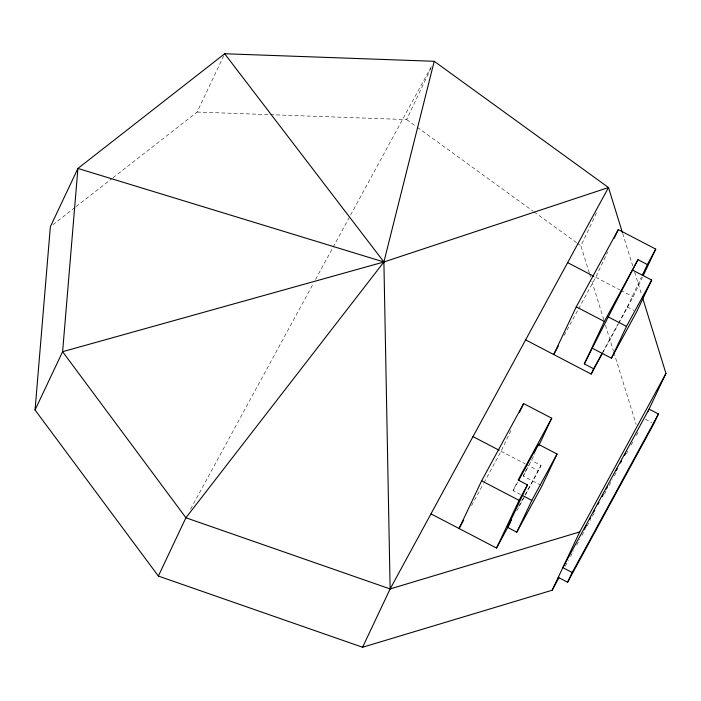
<?xml version="1.0" encoding="UTF-8"?>
<svg xmlns="http://www.w3.org/2000/svg" width="701" height="701" viewBox="0 0 701 701"><rect width="100%" height="100%" fill="white"/><g stroke="black" fill="none" stroke-linecap="round" stroke-linejoin="round"><path stroke-width="0.53" stroke-dasharray="3.5 2.63" d="M113.01 177.782L197.112 112.055L223.742 55.73M270.235 114.684L406.659 119.591L430.94 68.207M589.322 272.987L580.927 245.832L597.278 211.246M483.979 482.735L501.092 451.26L511.222 429.844M578.614 308.755L595.736 277.281L607.697 251.966M520.598 494.52L513.106 490.612L517.207 481.946M541.084 485.346L523.288 476.067L526.933 468.356M523.288 476.067L534.959 453.713M525.584 494.643L541.058 465.499L531.691 460.61M618.545 323.047L627.29 306.968L641.415 277.097M618.668 323.52L633.187 296.821L642.396 277.351M190.619 509.119L313.461 283.283M315.555 279.436L350.053 216.013M350.579 215.049L432.123 65.14M471.528 505.623L483.453 483.69M564.086 335.455L578.097 309.702M513.106 490.612L517.741 482.104M518.758 506.49L524.418 496.08M524.935 495.134L541.058 465.499M602.08 353.322L618.028 323.993M516.76 510.854L525.067 495.598M603.097 352.13L618.142 324.475M565.225 566.215L568.362 560.45M570.448 556.612L573.584 550.846M576.721 545.08L579.858 539.314M581.953 535.468L585.081 529.702M587.175 525.864L590.312 520.098M592.398 516.251L594.492 512.413M604.42 494.152L607.031 489.351M609.125 485.513L612.262 479.747M614.348 475.9L616.442 472.062M626.37 453.801L627.938 450.918M631.075 445.153L633.169 441.315M636.306 435.549L638.392 431.702M52.934 224.723L75.244 207.286M76.102 206.62L112.151 178.448M197.112 112.055L269.149 114.64M595.736 277.281L619.745 289.802M620.709 290.302L633.187 296.821M627.29 306.968L633.844 310.385M645.419 419.312L651.974 422.738M501.092 451.26L525.11 463.782M526.065 464.29L538.552 470.8M406.659 119.591L416.385 126.644M417.27 127.284L533.154 211.229M534.039 211.868L576.502 242.625M577.387 243.273L580.927 245.832M622.69 233.477L632.696 265.854M634.633 272.119L641.739 295.086M589.646 274.03L590.61 277.158M591.907 281.338L603.85 319.971M605.462 325.194L613.533 351.297M613.857 352.34L636.131 424.394"/><path stroke-width="1.05" d="M558.951 577.747L552.16 590.233L362.575 647.251L158.356 576.064L35.05 409.989L50.358 226.738L77.916 168.442L224.67 53.749L434.217 61.294L608.486 187.535L622.365 232.434M362.575 647.251L390.133 588.945L383.894 261.981L434.217 61.294M35.05 409.989L62.608 351.692L77.916 168.442L383.894 261.981L608.486 187.535L390.133 588.945L185.914 517.767L62.608 351.692L383.894 261.981L224.67 53.749M158.356 576.064L185.914 517.767L383.894 261.981M538.683 445.827L551.731 418.217L523.638 403.566L481.622 480.816L459.076 528.51L463.747 519.932M519.502 412.319L523.638 403.566M643.316 275.405L655.742 249.118L618.282 229.577L576.257 306.836L553.711 354.531L558.382 345.943M614.137 238.34L618.282 229.577M534.223 452.934L538.324 444.268L557.05 454.038L542.013 485.837L516.803 532.182L507.436 527.301L527.485 484.899L518.118 480.019L551.731 418.217M430.984 513.859L496.527 548.051L519.073 500.356L527.485 484.899M525.619 339.88L591.171 374.071L593.677 368.77L584.31 363.889L604.35 321.487L637.971 259.685L647.33 264.566L642.326 275.169M584.31 363.889C601.931 329.023 619.789 294.271 637.971 259.685M516.803 532.182L531.84 500.383L557.05 454.038M592.713 348.432L611.438 358.202L626.475 326.403L651.685 280.05L632.959 270.288M651.685 280.05L636.657 311.849L611.438 358.202M552.16 590.233L579.718 531.936L665.95 373.405L642.388 297.18M647.698 412.022L665.95 373.405M558.25 577.361L567.608 582.242L572.209 572.524L658.441 413.993L649.073 409.104L562.842 567.635L572.209 572.524M658.441 413.993L653.84 423.711L567.608 582.242M518.766 480.211L538.324 444.268M647.33 264.566L655.742 249.118M507.436 527.301L511.555 519.73M593.677 368.77L602.08 353.322M496.527 548.051L510.021 523.253M591.171 374.071L602.58 353.085M584.38 529.316L586.465 525.478M589.602 519.713L590.645 517.785M593.782 512.028L594.834 510.1M597.962 504.334L599.013 502.415M602.15 496.65L603.193 494.731M606.33 488.965L607.373 487.046M616.258 470.713L617.301 468.785M620.438 463.019L621.48 461.1M624.617 455.335L625.669 453.416M390.133 588.945L579.718 531.936M567.644 262.63L593.8 276.273M607.749 316.633L626.475 326.403M576.257 306.836L604.35 321.487M473 436.609L499.156 450.252M522.473 495.502L531.84 500.383M481.622 480.816L519.073 500.356"/></g></svg>
